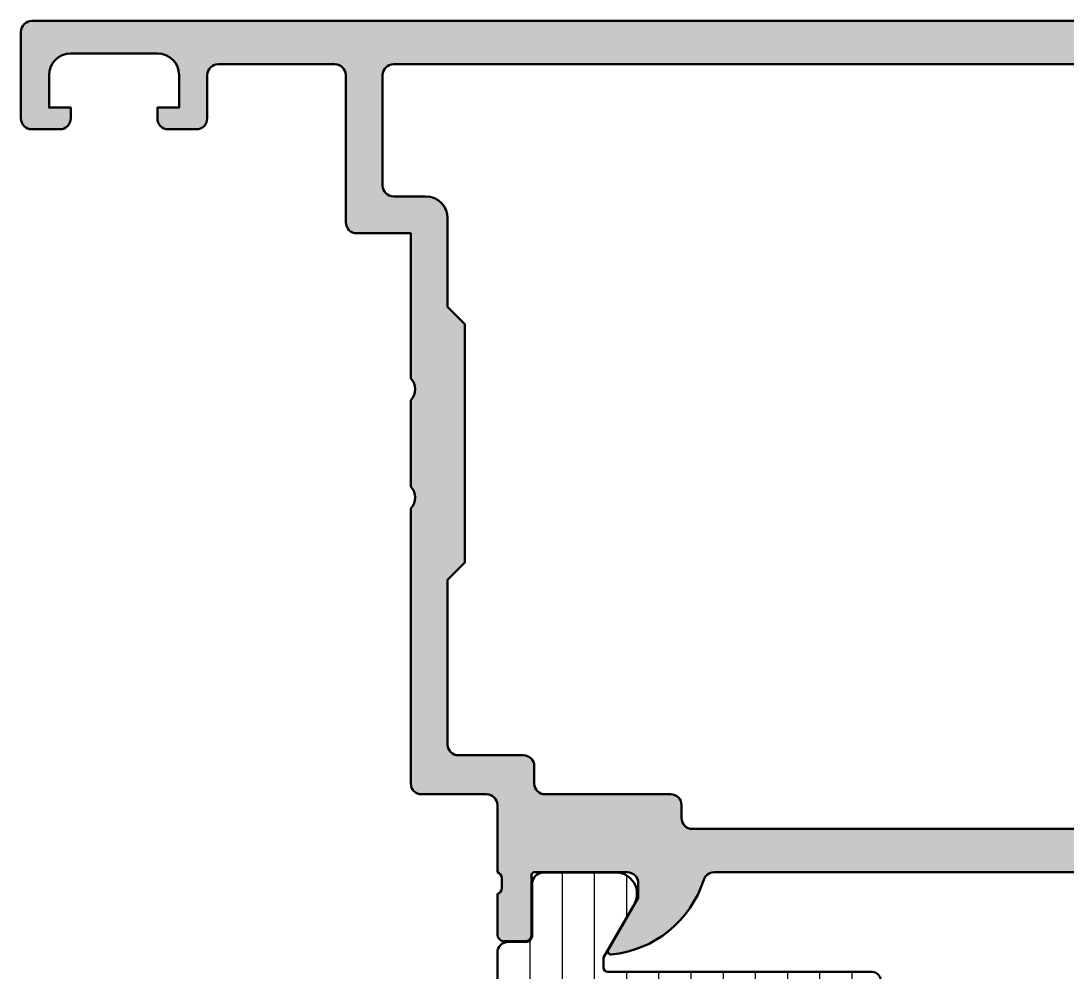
# Model space of a CAD drawing. Extents: x -25 to 78, y 0 to 90.
# Drawn here: x -25 to 23.3, y 46.09 to 90 of the extents above; entities that cross this region are included whole.
import ezdxf

# ---------------------------------------------------------------- set-up
doc = ezdxf.new("R2010")
doc.units = 0
for name, color, linetype, lineweight in [('0S-Alu contour', 7, 'Continuous', 50), ('0S-Alu hatch', 252, 'Continuous', 25), ('0S-Plastic contour', 254, 'Continuous', 50), ('0S-Plastic hatch', 253, 'Continuous', 25)]:
    doc.layers.add(name, color=color, linetype=linetype, lineweight=lineweight)

# ---------------------------------------------------------------- blocks, each defined once
blk = doc.blocks.new('438100__6F3C34F8_EB32_44B9_864B_B8C37153F507_')
at = {"layer": '0S-Alu hatch'}
h = blk.add_hatch(color=256, dxfattribs=at)
edge = h.paths.add_edge_path()
edge.add_line((53, 90), (-24.50000000000017, 90.00000000000011))
edge.add_arc((-24.50000000000017, 89.50000000000028), 0.4999999999998295, 90, 180)
edge.add_line((-25, 89.50000000000028), (-25, 85.50000000000011))
edge.add_arc((-24.5, 85.50000000000011), 0.5, 180, 270)
edge.add_line((-24.5, 85.00000000000011), (-23.20000000000033, 85.00000000000011))
edge.add_arc((-23.20000000000033, 85.50000000000038), 0.5000000000002843, 270, 360)
edge.add_line((-22.70000000000004, 85.50000000000038), (-22.70000000000004, 86.00000000000011))
edge.add_line((-22.70000000000004, 86.00000000000011), (-23.70000000000004, 86.00000000000011))
edge.add_line((-23.70000000000004, 86.00000000000011), (-23.70000000000004, 87.50000000000011))
edge.add_ellipse((-22.70000000000004, 87.50000000000011), major_axis=(-1, 0), ratio=1, start_angle=270, end_angle=360, ccw=False)
edge.add_line((-22.70000000000004, 88.50000000000011), (-18.69999999999999, 88.50000000000011))
edge.add_ellipse((-18.69999999999999, 87.50000000000017), major_axis=(-0.999999999999943, 0), ratio=1, start_angle=180, end_angle=270, ccw=False)
edge.add_line((-17.70000000000004, 87.50000000000017), (-17.70000000000004, 86.00000000000011))
edge.add_line((-17.70000000000004, 86.00000000000011), (-18.70000000000004, 86.00000000000011))
edge.add_line((-18.70000000000004, 86.00000000000011), (-18.70000000000004, 85.50000000000011))
edge.add_arc((-18.20000000000004, 85.50000000000011), 0.5, 180, 270)
edge.add_line((-18.20000000000004, 85.00000000000011), (-16.90000000000003, 85.00000000000011))
edge.add_arc((-16.90000000000003, 85.50000000000006), 0.4999999999999432, 270, 360)
edge.add_line((-16.40000000000009, 85.50000000000006), (-16.40000000000009, 87.50000000000006))
edge.add_ellipse((-15.89999999999992, 87.50000000000006), major_axis=(-0.5000000000001706, 0), ratio=1, start_angle=269.9999999999984, end_angle=360, ccw=False)
edge.add_line((-15.8999999999999, 88.00000000000023), (-10.49999999999993, 88))
edge.add_ellipse((-10.49999999999994, 87.50000000000006), major_axis=(-0.4999999999999432, 0), ratio=1, start_angle=180, end_angle=269.9999999999984, ccw=False)
edge.add_line((-10, 87.50000000000006), (-10, 80.70000000000016))
edge.add_arc((-9.5, 80.70000000000016), 0.5, 180, 270)
edge.add_line((-9.5, 80.20000000000014), (-7.000000000000227, 80.20000000000014))
edge.add_line((-7.000000000000227, 80.20000000000014), (-7, 73.50000000000011))
edge.add_ellipse((-7.525026953992664, 73.00000000000011), major_axis=(-0.7250195186467849, 0), ratio=1, start_angle=136.398650048409, end_angle=223.6013499515911, ccw=False)
edge.add_line((-7, 72.50000000000011), (-7, 68.50000000000011))
edge.add_ellipse((-7.525026953992664, 68.00000000000011), major_axis=(-0.7250195186467849, 0), ratio=1, start_angle=136.398650048409, end_angle=223.6013499515911, ccw=False)
edge.add_line((-7, 67.50000000000011), (-7, 54.80000000000007))
edge.add_arc((-6.5, 54.80000000000007), 0.5, 180, 270)
edge.add_line((-6.5, 54.30000000000006), (-3.499999999999943, 54.30000000000006))
edge.add_ellipse((-3.499999999999943, 53.80000000000013), major_axis=(-0.4999999999999432, 0), ratio=1, start_angle=180, end_angle=270, ccw=False)
edge.add_line((-3, 53.80000000000013), (-3, 50.7000000000005))
edge.add_ellipse((-3.078836446543135, 50.43247940800739), major_axis=(-0.2788950563274537, 0), ratio=1, start_angle=178.8354106258947, end_angle=253.5801235804893, ccw=False)
edge.add_line((-2.799999000000069, 50.42681100000898), (-2.79999900000007, 49.97321700000831))
edge.add_ellipse((-3.078867095643488, 49.96755634053114), major_axis=(-0.2789255417374015, 0), ratio=1, start_angle=106.4245945553595, end_angle=181.1628700729088, ccw=False)
edge.add_line((-3.000000000000227, 49.70001300000796), (-2.999999999999772, 47.82000199999991))
edge.add_arc((-2.699999999999874, 47.82000199999998), 0.2999999999998977, 180, 270)
edge.add_line((-2.699999999999874, 47.52000200000009), (-1.720025680956666, 47.5200020000001))
edge.add_arc((-1.720025680956666, 47.82000199999976), 0.2999999999996703, 270, 360)
edge.add_line((-1.420025680956996, 47.82000199999976), (-1.420025680957209, 50.57999999999981))
edge.add_ellipse((-1.300025680957205, 50.57999999999982), major_axis=(-0.1200000000000045, 0), ratio=1, start_angle=270.00000000001353, end_angle=360, ccw=False)
edge.add_line((-1.300025680957233, 50.69999999999982), (2.999999999999843, 50.70000000000016))
edge.add_ellipse((2.999999999999886, 50.20000000000027), major_axis=(-0.4999999999998864, 0), ratio=1, start_angle=180, end_angle=270.0000000000049, ccw=False)
edge.add_line((3.499999999999772, 50.20000000000027), (3.499999999999772, 49.5))
edge.add_line((3.499999999999772, 49.5), (2.118504542377706, 47.10717967697257))
edge.add_arc((2.23811978464829, 47.03811978464848), 0.1381197846481977, 150.000000000007, 275.6225775508112)
edge.add_arc((1.76177675882478, 51.87660886184492), 4.999999999996973, 275.6225775508136, 342.2515836439342)
edge.add_ellipse((6.999999999997896, 50.19999999999777), major_axis=(-0.5000000000021707, 0), ratio=1, start_angle=270.00000000000165, end_angle=342.2515836439349, ccw=False)
edge.add_line((6.999999999997882, 50.69999999999994), (37.80000000000004, 50.70000000000003))
edge.add_ellipse((37.80000000000005, 50.19999999999761), major_axis=(-0.5000000000024301, 0), ratio=1, start_angle=197.7484163560734, end_angle=270.0000000000008, ccw=False)
edge.add_arc((43.03822324117416, 51.87660886184571), 4.999999999997956, 197.7484163560719, 264.3774224492036)
edge.add_arc((42.56188021535201, 47.03811978464819), 0.1381197846482247, 264.3774224492017, 390.0000000000028)
edge.add_line((42.68149545762262, 47.1071796769723), (41.30000000000018, 49.50000000000023))
edge.add_line((41.30000000000018, 49.50000000000023), (41.30000000000018, 50.20000000000044))
edge.add_ellipse((41.79999999999989, 50.20000000000044), major_axis=(-0.4999999999997158, 0), ratio=1, start_angle=269.9999999999984, end_angle=360, ccw=False)
edge.add_line((41.79999999999991, 50.70000000000016), (46.10002568095677, 50.70000000000004))
edge.add_ellipse((46.10002568095677, 50.57999999999964), major_axis=(-0.1200000000004024, 0), ratio=1, start_angle=180, end_angle=270, ccw=False)
edge.add_line((46.22002568095718, 50.57999999999964), (46.22002568095718, 47.82000200000021))
edge.add_arc((46.52002568095719, 47.82000200000021), 0.3000000000000114, 180, 270)
edge.add_line((46.52002568095719, 47.5200020000002), (47.50000000000006, 47.5200020000002))
edge.add_arc((47.50000000000006, 47.8200020000001), 0.2999999999998977, 270, 360)
edge.add_line((47.79999999999995, 47.8200020000001), (47.79999999999995, 49.70001300000877))
edge.add_ellipse((47.87886709564308, 49.96755634053137), major_axis=(-0.2789255417368208, 0), ratio=1, start_angle=-1.162870072908504, end_angle=73.57540544463279, ccw=False)
edge.add_line((47.59999900000025, 49.97321700000853), (47.59999900000003, 50.4268110000092))
edge.add_ellipse((47.87883644654292, 50.43247940800712), major_axis=(-0.2788950563272722, 0), ratio=1, start_angle=-73.58012358056351, end_angle=1.164589374004322, ccw=False)
edge.add_line((47.80000000000018, 50.70000000000016), (47.79999999999995, 70.00000000000006))
edge.add_ellipse((48.09999999999996, 70.00000000000006), major_axis=(-0.3000000000000114, 0), ratio=1, start_angle=270, end_angle=360, ccw=False)
edge.add_line((48.09999999999996, 70.30000000000007), (51.29999999999995, 70.30000000000007))
edge.add_line((51.29999999999995, 70.30000000000007), (51.29999999999995, 69.50000000000011))
edge.add_line((51.29999999999995, 69.50000000000011), (52.29999999999995, 69.50000000000011))
edge.add_arc((52.29999999999995, 70.00000000000011), 0.5, 270, 360)
edge.add_line((52.79999999999995, 70.00000000000011), (52.79999999999995, 74.50000000000011))
edge.add_arc((51.79999999999996, 74.50000000000011), 1, 0, 90)
edge.add_line((51.79999999999996, 75.50000000000011), (51.29999999999995, 75.50000000000011))
edge.add_line((51.29999999999995, 75.50000000000011), (51.29999999999995, 73.00000000000006))
edge.add_ellipse((50.30000000000001, 73.00000000000006), major_axis=(-0.999999999999943, 0), ratio=1, start_angle=90, end_angle=180, ccw=False)
edge.add_line((50.30000000000001, 72.00000000000011), (49.00000000000005, 72.00000000000011))
edge.add_ellipse((49.00000000000005, 73.00000000000017), major_axis=(-1.000000000000056, 0), ratio=1, start_angle=0, end_angle=90, ccw=False)
edge.add_line((48, 73.00000000000017), (48, 80.00000000000011))
edge.add_ellipse((48.52500000000003, 80.5), major_axis=(-0.7249999999999464, 0), ratio=1, start_angle=-43.60281897272017, end_angle=43.602818972695275, ccw=False)
edge.add_line((48.00000000000022, 81.00000000000011), (48, 87.00000000000001))
edge.add_ellipse((49.00000000000005, 87.00000000000004), major_axis=(-1.000000000000056, 0), ratio=1, start_angle=270, end_angle=360, ccw=False)
edge.add_line((49.00000000000005, 88.00000000000009), (50.29999999999984, 88.00000000000011))
edge.add_ellipse((50.29999999999984, 87), major_axis=(-1.000000000000113, 0), ratio=1, start_angle=180, end_angle=270, ccw=False)
edge.add_line((51.29999999999995, 87), (51.29999999999995, 85.5))
edge.add_line((51.29999999999995, 85.5), (51.90000000000009, 85.50000000000011))
edge.add_line((51.90000000000009, 85.50000000000011), (53, 86.60000000000001))
edge.add_line((53, 86.60000000000001), (53, 90))
edge = h.paths.add_edge_path()
edge.add_line((-8.299999999999955, 82.40000000000013), (-8.299999999999955, 87.49999999999947))
edge.add_ellipse((-7.799999999999442, 87.49999999999947), major_axis=(-0.5000000000005116, 0), ratio=1, start_angle=270, end_angle=360, ccw=False)
edge.add_line((-7.799999999999442, 88), (45.49999999999999, 88))
edge.add_ellipse((45.49999999999999, 87.5), major_axis=(-0.5, 0), ratio=1, start_angle=180, end_angle=270, ccw=False)
edge.add_line((46, 87.5), (45.99999999999977, 53.19999999999983))
edge.add_ellipse((45.50000000000006, 53.19999999999983), major_axis=(-0.4999999999997158, 0), ratio=1, start_angle=90, end_angle=180, ccw=False)
edge.add_line((45.50000000000006, 52.70000000000012), (6.000000000000284, 52.70000000000012))
edge.add_ellipse((6.000000000000284, 53.20000000000018), major_axis=(-0.500000000000057, 0), ratio=1, start_angle=0, end_angle=90, ccw=False)
edge.add_line((5.500000000000227, 53.19999999999998), (5.5, 53.80000000000001))
edge.add_arc((5.000000000000056, 53.80000000000001), 0.4999999999999432, 0, 89.99999999999837)
edge.add_line((5.000000000000071, 54.29999999999996), (-0.7999999999999688, 54.30000000000006))
edge.add_ellipse((-0.7999999999999546, 54.80000000000007), major_axis=(-0.5, 0), ratio=1, start_angle=0, end_angle=89.9999999999983, ccw=False)
edge.add_line((-1.299999999999954, 54.80000000000007), (-1.299999999999954, 55.60000000000013))
edge.add_arc((-1.799999999999954, 55.60000000000013), 0.5, 0, 90)
edge.add_line((-1.799999999999954, 56.10000000000013), (-4.800000000000238, 56.10000000000013))
edge.add_ellipse((-4.800000000000238, 56.60000000000053), major_axis=(-0.5000000000003979, 0), ratio=1, start_angle=0, end_angle=90, ccw=False)
edge.add_line((-5.300000000000636, 56.60000000000057), (-5.299999999999954, 64.20000000000061))
edge.add_line((-5.299999999999954, 64.20000000000061), (-4.499999999999772, 65.00000000000045))
edge.add_line((-4.499999999999772, 65.00000000000045), (-4.5, 76))
edge.add_line((-4.5, 76), (-5.299999999999727, 76.80000000000018))
edge.add_line((-5.299999999999727, 76.80000000000018), (-5.300000000000181, 80.9000000000002))
edge.add_arc((-6.300000000000068, 80.9000000000002), 0.9999999999998863, 0, 90)
edge.add_line((-6.300000000000068, 81.9000000000001), (-7.799999999999897, 81.9000000000001))
edge.add_ellipse((-7.799999999999897, 82.40000000000013), major_axis=(-0.500000000000057, 0), ratio=1, start_angle=0, end_angle=90, ccw=False)
at = {"layer": '0S-Alu contour', "color": 7}
for points in [[(53, 90), (-24.50000000000017, 90.00000000000011)], [(-25, 89.50000000000028), (-25, 85.50000000000011)], [(-22.70000000000004, 88.50000000000011), (-18.69999999999999, 88.50000000000011)], [(-15.8999999999999, 88.00000000000023), (-10.49999999999993, 88)], [(-7.799999999999442, 88), (45.49999999999999, 88)], [(-22.70000000000004, 85.50000000000038), (-22.70000000000004, 86.00000000000011), (-23.70000000000004, 86.00000000000011), (-23.70000000000004, 87.50000000000011)], [(-17.70000000000004, 87.50000000000017), (-17.70000000000004, 86.00000000000011), (-18.70000000000004, 86.00000000000011), (-18.70000000000004, 85.50000000000011)], [(-16.40000000000009, 85.50000000000006), (-16.40000000000009, 87.50000000000006)], [(-10, 87.50000000000006), (-10, 80.70000000000016)], [(-8.299999999999955, 82.40000000000013), (-8.299999999999955, 87.49999999999947)], [(-24.5, 85.00000000000011), (-23.20000000000033, 85.00000000000011)], [(-18.20000000000004, 85.00000000000011), (-16.90000000000003, 85.00000000000011)], [(-6.300000000000068, 81.9000000000001), (-7.799999999999897, 81.9000000000001)], [(-5.300000000000636, 56.60000000000057), (-5.299999999999954, 64.20000000000061), (-4.499999999999772, 65.00000000000045), (-4.5, 76), (-5.299999999999727, 76.80000000000018), (-5.300000000000181, 80.9000000000002)], [(-9.5, 80.20000000000014), (-7.000000000000227, 80.20000000000014), (-7, 73.50000000000011)], [(-7, 72.50000000000011), (-7, 68.50000000000011)], [(-7, 67.50000000000011), (-7, 54.80000000000007)], [(-1.799999999999954, 56.10000000000013), (-4.800000000000238, 56.10000000000013)], [(-1.299999999999954, 54.80000000000007), (-1.299999999999954, 55.60000000000013)], [(-6.5, 54.30000000000006), (-3.499999999999943, 54.30000000000006)], [(5.000000000000071, 54.29999999999996), (-0.7999999999999688, 54.30000000000006)], [(-3, 53.80000000000013), (-3, 50.7000000000005)], [(5.500000000000227, 53.19999999999998), (5.5, 53.80000000000001)], [(45.50000000000006, 52.70000000000012), (6.000000000000284, 52.70000000000012)], [(-2.799999000000069, 50.42681100000898), (-2.79999900000007, 49.97321700000831)], [(-1.420025680956996, 47.82000199999976), (-1.420025680957209, 50.57999999999981)], [(-1.300025680957233, 50.69999999999982), (2.999999999999843, 50.70000000000016)], [(6.999999999997882, 50.69999999999994), (37.80000000000004, 50.70000000000003)], [(3.499999999999772, 50.20000000000027), (3.499999999999772, 49.5), (2.118504542377706, 47.10717967697257)], [(-3.000000000000227, 49.70001300000796), (-2.999999999999772, 47.82000199999991)], [(-2.699999999999874, 47.52000200000009), (-1.720025680956666, 47.5200020000001)]]:
    blk.add_lwpolyline(points, dxfattribs=at)
for centre, radius, start, end in [((-24.50000000000017, 89.50000000000028), 0.4999999999998295, 90, 180), ((-24.5, 85.50000000000011), 0.5, 180, 270), ((-23.20000000000033, 85.50000000000038), 0.5000000000002843, 270, 0), ((-18.20000000000004, 85.50000000000011), 0.5, 180, 270), ((-16.90000000000003, 85.50000000000006), 0.4999999999999432, 270, 0), ((-6.300000000000068, 80.9000000000002), 0.9999999999998863, 0, 90), ((-9.5, 80.70000000000016), 0.5, 180, 270), ((-1.799999999999954, 55.60000000000013), 0.5, 0, 90), ((-6.5, 54.80000000000007), 0.5, 180, 270), ((5.000000000000056, 53.80000000000001), 0.4999999999999432, 0, 89.99999999999837), ((1.76177675882478, 51.87660886184492), 4.999999999996973, 275.6225775508136, 342.2515836439342), ((-2.699999999999874, 47.82000199999998), 0.2999999999998977, 180, 270), ((-1.720025680956666, 47.82000199999976), 0.2999999999996703, 270, 0), ((2.23811978464829, 47.03811978464848), 0.1381197846481977, 150.000000000007, 275.6225775508112)]:
    blk.add_arc(centre, radius, start, end, dxfattribs=at)
at = {"layer": '0S-Alu contour', "color": 7, "extrusion": (0, 0, -1)}
for centre, radius, start, end in [((22.70000000000004, 87.50000000000011), 1, 0, 90), ((18.69999999999999, 87.50000000000017), 0.999999999999943, 90, 180), ((15.89999999999992, 87.50000000000006), 0.5000000000001706, 0, 90.0000000000016), ((10.49999999999994, 87.50000000000006), 0.4999999999999432, 90.0000000000016, 180), ((7.799999999999442, 87.49999999999947), 0.5000000000005116, 0, 90), ((7.799999999999897, 82.40000000000013), 0.500000000000057, 270, 0), ((7.525026953992664, 73.00000000000011), 0.7250195186467849, 136.3986500484089, 223.601349951591), ((7.525026953992664, 68.00000000000011), 0.7250195186467849, 136.3986500484089, 223.601349951591), ((4.800000000000238, 56.60000000000053), 0.5000000000003979, 270, 0), ((0.7999999999999546, 54.80000000000007), 0.5, 270.0000000000017, 0), ((3.499999999999943, 53.80000000000013), 0.4999999999999432, 90, 180), ((-6.000000000000284, 53.20000000000018), 0.500000000000057, 270, 0), ((3.078836446543135, 50.43247940800739), 0.2788950563274537, 106.4198764195107, 181.1645893741054), ((1.300025680957205, 50.57999999999982), 0.1200000000000045, 0, 89.99999999998644), ((-2.999999999999886, 50.20000000000027), 0.4999999999998864, 89.99999999999511, 180), ((-6.999999999997896, 50.19999999999777), 0.5000000000021707, 17.74841635606507, 89.99999999999837), ((3.078867095643488, 49.96755634053114), 0.2789255417374015, 178.8371299270912, 253.5754054446405)]:
    blk.add_arc(centre, radius, start, end, dxfattribs=at)
blk = doc.blocks.new('284171__25596D1C_4AA4_44F6_A209_692CC17B0095___E7B37295_FEAC_4011_8E58_9EBA5C9B4AC8_')
at = {"layer": '0S-Plastic hatch'}
h = blk.add_hatch(dxfattribs=at)
h.set_pattern_fill('ANSI31', color=256, scale=0.4680000000000001, angle=45, style=0)
h.set_pattern_definition([(90, (0, 0), (-1.4859, 0), [])])
edge = h.paths.add_edge_path()
edge.add_line((-2.999999985071561, 46.99000299999759), (-3.000000000001477, 43.8689664820292))
edge.add_arc((-1.998888393860028, 43.86967109353206), 1.001111854104466, 180.0403264315347, 254.9402975235319)
edge.add_line((-2.259002685546408, 42.90294181411151), (-1.50000000000017, 42.69999991958047))
edge.add_line((-1.50000000000017, 42.69999991958047), (-1.500022888183366, 43.69999991958041))
edge.add_line((-1.500022888183366, 43.69999991958041), (0.7998854012103749, 43.69999992563197))
edge.add_ellipse((0.7998854012103322, 42.69988226816462), major_axis=(-1.000117657467356, 0), ratio=1, start_angle=180, end_angle=269.99999999999756, ccw=False)
edge.add_line((1.800003058677688, 42.69988226816462), (1.800003058677759, 36.10010917022636))
edge.add_ellipse((0.7998938009388894, 36.10010917127497), major_axis=(-1.00010925773887, 0), ratio=1, start_angle=90, end_angle=180, ccw=False)
edge.add_line((0.7998938009388894, 35.0999999135361), (-0.4998857138711231, 35.09999991261341))
edge.add_ellipse((-0.4998857092150644, 36.10013710098979), major_axis=(-1.000137188376371, 0), ratio=1, start_angle=0.007858836393609181, end_angle=89.99999973326419, ccw=False)
edge.add_line((-1.500022888183359, 36.09999991960266), (-1.50002288818348, 39.69999991958042))
edge.add_line((-1.50002288818348, 39.69999991958042), (-2.259002685547059, 39.4969969898932))
edge.add_arc((-1.998815080352954, 38.53020355047958), 1.001192860736562, 105.0627999273972, 179.9547890322134)
edge.add_line((-3.00000762939435, 38.53099357190632), (-3.000007629394417, 29.86900626723532))
edge.add_arc((-1.998854793009201, 29.86971090775814), 1.001153084358446, 180.040326431589, 254.9402975235512)
edge.add_line((-2.258979797362643, 28.90294181411139), (-1.50002288818348, 28.70001215925061))
edge.add_line((-1.50002288818348, 28.70001215925061), (-1.500022888183366, 32.30000602636125))
edge.add_ellipse((-0.4998857092150502, 32.29986884497093), major_axis=(-1.000137188376392, 0), ratio=1, start_angle=270.00000000000244, end_angle=359.9921411634209, ccw=False)
edge.add_line((-0.4998857092150928, 33.30000603334732), (0.7998938063047234, 33.30000603242469))
edge.add_ellipse((0.7998938009389321, 32.29989677468586), major_axis=(-1.000109257738834, 0), ratio=1, start_angle=180, end_angle=269.9999996925964, ccw=False)
edge.add_line((1.800003058677766, 32.29989677468586), (1.800003051757357, 24.01576744356138))
edge.add_ellipse((1.500003051757417, 24.01576744381201), major_axis=(-0.2999999999999403, 0), ratio=1, start_angle=68.53974442791838, end_angle=180, ccw=False)
edge.add_arc((-5.4609106712e-06, 20.2000139845432), 3.799999999999887, 68.53974442791787, 107.0188797955989)
edge.add_ellipse((-1.200021362307865, 24.12046827408576), major_axis=(-0.2999999999999646, 0), ratio=1, start_angle=0, end_angle=107.01887979559561, ccw=False)
edge.add_line((-1.500021362307829, 24.12046827408576), (-1.500021362307961, 25.69999991958019))
edge.add_line((-1.500021362307961, 25.69999991958019), (-2.259001159672038, 25.49699698989303))
edge.add_arc((-1.998813554477308, 24.53020355047942), 1.001192860736714, 105.0627999274319, 179.9547890312299)
edge.add_line((-3.000006103518842, 24.53099357192336), (-3.000006103518813, 18.30004730203315))
edge.add_arc((-2.800006103518811, 18.30004730203315), 0.2000000000000028, 180, 270)
edge.add_line((-2.800006103518811, 18.10004730203315), (-1.173990732037509, 18.10004730203315))
edge.add_arc((-1.173990732037509, 18.3000473020334), 0.2000000000002515, 270, 354.9998434473367)
edge.add_line((-0.9747518400478167, 18.28261560909151), (-0.901147765534489, 19.12388755558897))
edge.add_arc((-1.200006103518688, 19.15003509500176), 0.3000000000000363, 354.9998434473371, 449.9999999999783)
edge.add_line((-1.200006103518575, 19.4500350950018), (-1.586609970706959, 19.45003509500196))
edge.add_ellipse((5.31940320343e-05, 20.30003509597868), major_axis=(-1.799999999999993, 0), ratio=1, start_angle=151.8213572241997, end_angle=28.178642775800085, ccw=False)
edge.add_line((1.586716358771024, 19.45003509500196), (1.199993896481373, 19.45003509500196))
edge.add_arc((1.199993896481373, 19.15003509500182), 0.3000000000001464, 90, 185.0001565526686)
edge.add_line((0.901135558497067, 19.12388755558898), (0.9747396330104862, 18.2826156090913))
edge.add_arc((1.173978524999895, 18.30004730203317), 0.1999999999999685, 185.0001565526673, 269.9999999999959)
edge.add_line((1.173978524999881, 18.1000473020332), (2.499993896484298, 18.10004730203315))
edge.add_arc((2.499993896484326, 18.6000473020333), 0.5000000000001599, 269.9999999999968, 362.2920152210359)
edge.add_ellipse((4.997993841998294, 18.70002866135825), major_axis=(-1.999999999999889, 0), ratio=1, start_angle=-89.9999999999992, end_angle=2.2920152210356264, ccw=False)
edge.add_line((4.997993841998265, 20.70002866135815), (14.29999687759044, 20.70002866135831))
edge.add_arc((14.29999687759044, 21.10002255784269), 0.399993896484375, 270, 450)
edge.add_line((14.29999687759044, 21.50001645432706), (13.29999382583264, 21.50001645432706))
edge.add_ellipse((13.29999382583264, 21.80001645432713), major_axis=(-0.3000000000000682, 0), ratio=1, start_angle=0, end_angle=90, ccw=False)
edge.add_line((12.99999382583257, 21.80001645432713), (12.99999382583257, 22.00001645432968))
edge.add_arc((12.69999840346924, 22.00001645432964), 0.2999954223633381, 0, 180)
edge.add_line((12.4000029811059, 22.0000164543296), (12.40000298110595, 21.80001645432725))
edge.add_ellipse((12.1000029811059, 21.80001645432716), major_axis=(-0.300000000000054, 0), ratio=1, start_angle=90, end_angle=180, ccw=False)
edge.add_line((12.1000029811059, 21.50001645432711), (8.599993825832598, 21.50001645432707))
edge.add_ellipse((8.599993825832598, 21.80001645432708), major_axis=(-0.3000000000000149, 0), ratio=1, start_angle=0, end_angle=90, ccw=False)
edge.add_line((8.299993825832583, 21.80001645432708), (8.299993825832644, 22.00001645432687))
edge.add_arc((7.999998403469334, 22.00001645432693), 0.2999954223633097, 0, 180)
edge.add_line((7.700002981106024, 22.000016454327), (7.700002981105967, 21.80001645432709))
edge.add_ellipse((7.400002981105913, 21.80001645432718), major_axis=(-0.300000000000054, 0), ratio=1, start_angle=90.00000000000267, end_angle=180, ccw=False)
edge.add_line((7.400002981105927, 21.50001645432713), (3.999999999999815, 21.50001645432701))
edge.add_ellipse((3.999999999999829, 21.70001645432528), major_axis=(-0.1999999999982691, 0), ratio=1, start_angle=0, end_angle=89.99999999999591, ccw=False)
edge.add_line((3.80000000000156, 21.70001645432528), (3.799999999999783, 45.10001645432677))
edge.add_ellipse((3.999999999999786, 45.10001645432678), major_axis=(-0.2000000000000028, 0), ratio=1, start_angle=270, end_angle=360, ccw=False)
edge.add_line((3.999999999999786, 45.30001645432679), (7.400002981106041, 45.30001645432668))
edge.add_ellipse((7.400002981106027, 45.00001645432667), major_axis=(-0.3000000000000043, 0), ratio=1, start_angle=180, end_angle=269.99999999999727, ccw=False)
edge.add_line((7.700002981106031, 45.00001645432667), (7.700002981105967, 44.80001645432699))
edge.add_arc((7.999998403469305, 44.80001645432698), 0.2999954223633381, 180, 360)
edge.add_line((8.299993825832644, 44.80001645432698), (8.299993825832644, 45.00001645432684))
edge.add_ellipse((8.599993825832541, 45.00001645432683), major_axis=(-0.2999999999998977, 0), ratio=1, start_angle=270, end_angle=360, ccw=False)
edge.add_line((8.599993825832541, 45.30001645432673), (12.10000298110593, 45.30001645432673))
edge.add_ellipse((12.10000298110594, 45.00001645432671), major_axis=(-0.3000000000000256, 0), ratio=1, start_angle=180, end_angle=270.00000000000273, ccw=False)
edge.add_line((12.40000298110597, 45.00001645432671), (12.40000298110578, 44.80001645432445))
edge.add_arc((12.69999840346918, 44.8000164543244), 0.2999954223633949, 180, 360)
edge.add_line((12.99999382583257, 44.80001645432436), (12.99999382583257, 45.00001645432677))
edge.add_ellipse((13.2999938258326, 45.00001645432677), major_axis=(-0.3000000000000256, 0), ratio=1, start_angle=270, end_angle=360, ccw=False)
edge.add_line((13.2999938258326, 45.30001645432679), (14.29999687759046, 45.30001645432679))
edge.add_arc((14.29999687759044, 45.70001035081114), 0.3999938964843466, 270.0000000000021, 450.000000000002)
edge.add_line((14.29999687759043, 46.10000424729548), (2.100003454003811, 46.10000424729565))
edge.add_ellipse((2.100003454003811, 46.30000424729566), major_axis=(-0.2000000000000028, 0), ratio=1, start_angle=0, end_angle=90, ccw=False)
edge.add_line((1.900003454003808, 46.30000424729566), (1.900003454003808, 46.75982863485254))
edge.add_line((1.900003454003808, 46.75982863485254), (3.285481498099571, 49.15954699999756))
edge.add_arc((2.444228849108213, 49.70018192527465), 0.9999960709244511, 327.2729839001627, 441.8183919481032)
edge.add_line((2.586539498099512, 50.68999999999749), (-0.89000463962509, 50.69000000000458))
edge.add_arc((-0.8900046396251042, 50.19000402255899), 0.499995977445586, 89.99999999999837, 180.0079247372467)
edge.add_line((-1.390000612288123, 50.18993486673693), (-1.389668669536277, 47.79004449437796))
edge.add_ellipse((-1.689668666666676, 47.79000299999769), major_axis=(-0.3000000000000386, 0), ratio=1, start_angle=90, end_angle=180.0079248429328, ccw=False)
edge.add_line((-1.689668666666676, 47.49000299999766), (-2.499999985071397, 47.49000299999773))
edge.add_arc((-2.499999985071426, 46.99000299999759), 0.500000000000135, 89.99999999999675, 180)
at = {"layer": '0S-Plastic contour', "color": 7}
for points in [[(2.586539498099512, 50.68999999999749), (-0.89000463962509, 50.69000000000458)], [(-1.390000612288123, 50.18993486673693), (-1.389668669536277, 47.79004449437796)], [(1.900003454003808, 46.30000424729566), (1.900003454003808, 46.75982863485254), (3.285481498099571, 49.15954699999756)], [(-1.689668666666676, 47.49000299999766), (-2.499999985071397, 47.49000299999773)], [(-2.999999985071561, 46.99000299999759), (-3.000000000001477, 43.8689664820292)], [(14.29999687759043, 46.10000424729548), (2.100003454003811, 46.10000424729565)], [(3.80000000000156, 21.70001645432528), (3.799999999999783, 45.10001645432677)], [(3.999999999999786, 45.30001645432679), (7.400002981106041, 45.30001645432668)], [(7.700002981106031, 45.00001645432667), (7.700002981105967, 44.80001645432699)], [(8.299993825832644, 44.80001645432698), (8.299993825832644, 45.00001645432684)], [(8.599993825832541, 45.30001645432673), (12.10000298110593, 45.30001645432673)], [(12.40000298110597, 45.00001645432671), (12.40000298110578, 44.80001645432445)], [(12.99999382583257, 44.80001645432436), (12.99999382583257, 45.00001645432677)], [(13.2999938258326, 45.30001645432679), (14.29999687759046, 45.30001645432679)], [(-2.259002685546408, 42.90294181411151), (-1.50000000000017, 42.69999991958047), (-1.500022888183366, 43.69999991958041), (0.7998854012103749, 43.69999992563197)], [(1.800003058677688, 42.69988226816462), (1.800003058677759, 36.10010917022636)], [(-1.500022888183359, 36.09999991960266), (-1.50002288818348, 39.69999991958042), (-2.259002685547059, 39.4969969898932)], [(-3.00000762939435, 38.53099357190632), (-3.000007629394417, 29.86900626723532)], [(0.7998938009388894, 35.0999999135361), (-0.4998857138711231, 35.09999991261341)], [(-0.4998857092150928, 33.30000603334732), (0.7998938063047234, 33.30000603242469)], [(-2.258979797362643, 28.90294181411139), (-1.50002288818348, 28.70001215925061), (-1.500022888183366, 32.30000602636125)], [(1.800003058677766, 32.29989677468586), (1.800003051757357, 24.01576744356138)], [(-1.500021362307829, 24.12046827408576), (-1.500021362307961, 25.69999991958019), (-2.259001159672038, 25.49699698989303)], [(-3.000006103518842, 24.53099357192336), (-3.000006103518813, 18.30004730203315)], [(7.700002981106024, 22.000016454327), (7.700002981105967, 21.80001645432709)], [(8.299993825832583, 21.80001645432708), (8.299993825832644, 22.00001645432687)], [(12.4000029811059, 22.0000164543296), (12.40000298110595, 21.80001645432725)], [(12.99999382583257, 21.80001645432713), (12.99999382583257, 22.00001645432968)], [(7.400002981105927, 21.50001645432713), (3.999999999999815, 21.50001645432701)], [(12.1000029811059, 21.50001645432711), (8.599993825832598, 21.50001645432707)], [(14.29999687759044, 21.50001645432706), (13.29999382583264, 21.50001645432706)], [(4.997993841998265, 20.70002866135815), (14.29999687759044, 20.70002866135831)], [(-1.200006103518575, 19.4500350950018), (-1.586609970706959, 19.45003509500196)], [(1.586716358771024, 19.45003509500196), (1.199993896481373, 19.45003509500196)], [(-0.9747518400478167, 18.28261560909151), (-0.901147765534489, 19.12388755558897)], [(0.901135558497067, 19.12388755558898), (0.9747396330104862, 18.2826156090913)], [(-2.800006103518811, 18.10004730203315), (-1.173990732037509, 18.10004730203315)], [(1.173978524999881, 18.1000473020332), (2.499993896484298, 18.10004730203315)]]:
    blk.add_lwpolyline(points, dxfattribs=at)
for centre, radius, start, end in [((-0.8900046396251042, 50.19000402255899), 0.499995977445586, 89.99999999999837, 180.0079247372467), ((2.444228849108213, 49.70018192527465), 0.9999960709244511, 327.2729839001627, 81.81839194810327), ((-2.499999985071426, 46.99000299999759), 0.500000000000135, 89.99999999999675, 180), ((14.29999687759044, 45.70001035081114), 0.3999938964843466, 270.0000000000021, 90.00000000000205), ((7.999998403469305, 44.80001645432698), 0.2999954223633381, 180, 0), ((12.69999840346918, 44.8000164543244), 0.2999954223633949, 180, 0), ((-1.998888393860028, 43.86967109353206), 1.001111854104466, 180.0403264315347, 254.9402975235319), ((-1.998815080352954, 38.53020355047958), 1.001192860736562, 105.0627999273972, 179.9547890322134), ((-1.998854793009201, 29.86971090775814), 1.001153084358446, 180.040326431589, 254.9402975235512), ((-1.998813554477308, 24.53020355047942), 1.001192860736714, 105.0627999274319, 179.9547890312299), ((-5.4609106712e-06, 20.2000139845432), 3.799999999999887, 68.53974442791787, 107.0188797955989), ((7.999998403469334, 22.00001645432693), 0.2999954223633097, 0, 180), ((12.69999840346924, 22.00001645432964), 0.2999954223633381, 0, 180), ((14.29999687759044, 21.10002255784269), 0.399993896484375, 270, 90), ((-1.200006103518688, 19.15003509500176), 0.3000000000000363, 354.9998434473371, 89.99999999997831), ((1.199993896481373, 19.15003509500182), 0.3000000000001464, 90, 185.0001565526686), ((2.499993896484326, 18.6000473020333), 0.5000000000001599, 269.9999999999968, 2.292015221035908), ((-2.800006103518811, 18.30004730203315), 0.2000000000000028, 180, 270), ((-1.173990732037509, 18.3000473020334), 0.2000000000002515, 270, 354.9998434473367), ((1.173978524999895, 18.30004730203317), 0.1999999999999685, 185.0001565526673, 269.9999999999959)]:
    blk.add_arc(centre, radius, start, end, dxfattribs=at)
at = {"layer": '0S-Plastic contour', "color": 7, "extrusion": (0, 0, -1)}
for centre, radius, start, end in [((1.689668666666676, 47.79000299999769), 0.3000000000000386, 179.9920751570672, 270), ((-2.100003454003811, 46.30000424729566), 0.2000000000000028, 270, 0), ((-3.999999999999786, 45.10001645432678), 0.2000000000000028, 0, 90), ((-7.400002981106027, 45.00001645432667), 0.3000000000000043, 90.00000000000273, 180), ((-8.599993825832541, 45.00001645432683), 0.2999999999998977, 0, 90), ((-12.10000298110594, 45.00001645432671), 0.3000000000000256, 89.99999999999729, 180), ((-13.2999938258326, 45.00001645432677), 0.3000000000000256, 0, 90), ((-0.7998854012103322, 42.69988226816462), 1.000117657467356, 90.00000000000244, 180), ((0.4998857092150644, 36.10013710098979), 1.000137188376371, 270.0000002667359, 359.9921411636064), ((-0.7998938009388894, 36.10010917127497), 1.00010925773887, 180, 270), ((0.4998857092150502, 32.29986884497093), 1.000137188376392, 0.0078588365791162, 89.99999999999756), ((-0.7998938009389321, 32.29989677468586), 1.000109257738834, 90.0000003074036, 180), ((1.200021362307865, 24.12046827408576), 0.2999999999999646, 252.9811202044044, 0), ((-1.500003051757417, 24.01576744381201), 0.2999999999999403, 180, 291.4602555720816), ((-5.31940320343e-05, 20.30003509597868), 1.799999999999993, 331.8213572241999, 208.1786427758003), ((-7.400002981105913, 21.80001645432718), 0.300000000000054, 180, 269.9999999999973), ((-8.599993825832598, 21.80001645432708), 0.3000000000000149, 270, 0), ((-12.1000029811059, 21.80001645432716), 0.300000000000054, 180, 270), ((-13.29999382583264, 21.80001645432713), 0.3000000000000682, 270, 0), ((-3.999999999999829, 21.70001645432528), 0.1999999999982691, 270.0000000000041, 0), ((-4.997993841998294, 18.70002866135825), 1.999999999999889, 357.7079847789644, 89.9999999999992)]:
    blk.add_arc(centre, radius, start, end, dxfattribs=at)
blk = doc.blocks.new('439070__A449B620_71BE_4C61_A357_57AD4680C8E7_')
at = {"layer": '0S-Alu contour', "color": 7}
blk.add_blockref('438100__6F3C34F8_EB32_44B9_864B_B8C37153F507_', (0, 0), dxfattribs=at)
at = {"layer": '0S-Plastic contour', "color": 7}
blk.add_blockref('284171__25596D1C_4AA4_44F6_A209_692CC17B0095___E7B37295_FEAC_4011_8E58_9EBA5C9B4AC8_', (0, 0), dxfattribs=at)

msp = doc.modelspace()

# ---------------------------------------------------------------- block references
at = {"layer": '0S-Alu contour', "color": 7}
msp.add_blockref('439070__A449B620_71BE_4C61_A357_57AD4680C8E7_', (0, 0), dxfattribs=at)

doc.saveas('drawing.dxf')
